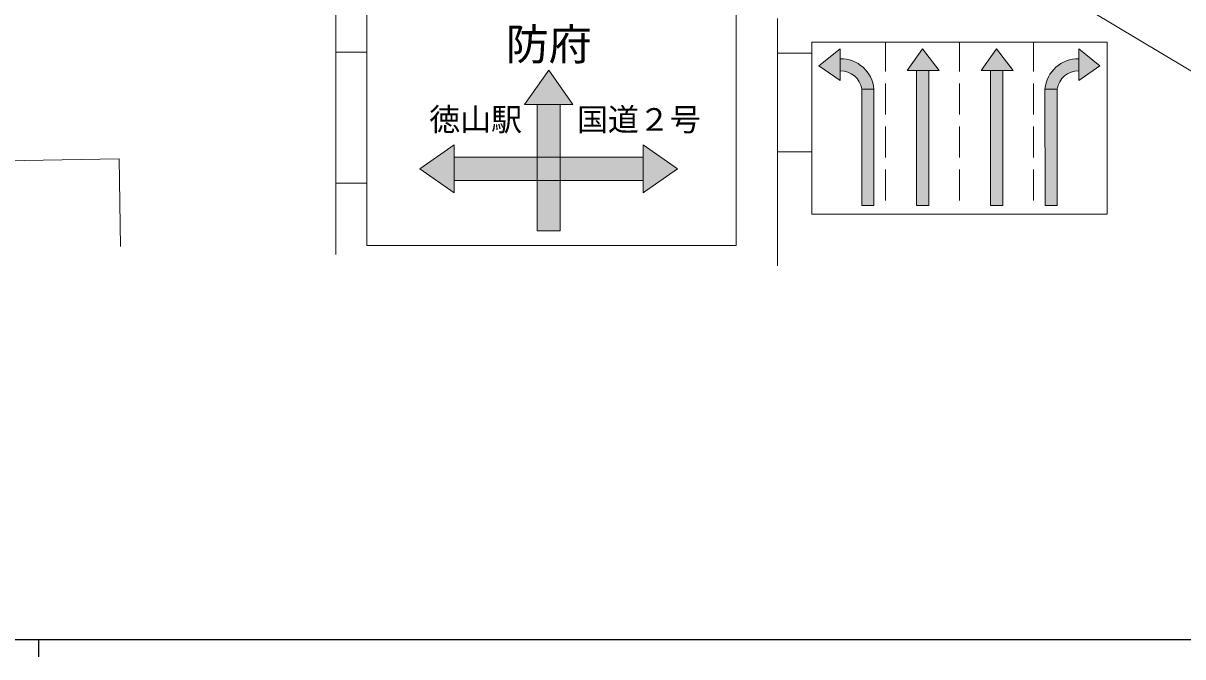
# Model space of a CAD drawing. Units: millimetres at full size, sheet at 1:1000; details may follow other scales. Extents: x 40000 to 680000, y 20000 to 380000.
# Drawn here: x 167105 to 234608, y 204000 to 240866 of the extents above; entities that cross this region are included whole.
import ezdxf
from ezdxf.enums import TextEntityAlignment as Align

# ---------------------------------------------------------------- set-up
doc = ezdxf.new("R2010")
doc.units = ezdxf.units.MM
doc.header["$LTSCALE"] = 1000
for name, color, linetype, lineweight in [('M-BGD', 7, 'Continuous', 13), ('M-STR-STRC', 7, 'Continuous', 13), ('M-TTL-BAND', 7, 'Continuous', 25)]:
    doc.layers.add(name, color=color, linetype=linetype, lineweight=lineweight)
doc.styles.add('ＭＳ ゴシック', font='')
doc.styles.get('ＭＳ ゴシック').set_extended_font_data('MS Gothic')

msp = doc.modelspace()

# ---------------------------------------------------------------- hatches: boundary and pattern name
at = {"layer": 'M-STR-STRC'}
for points in [[(213430, 238385), (214658, 237534), (214658, 238085), (214658, 238792), (214658, 239369)], [(219458, 239369), (220428, 238119), (219112, 238119), (218564, 238119)], [(219458, 239369), (220428, 238119), (219112, 238119), (218564, 238119)], [(219458, 239369), (220428, 238119), (219823, 238119), (219112, 238119), (218564, 238119)], [(223758, 239369), (224728, 238119), (224123, 238119), (223412, 238119), (222864, 238119)], [(229787, 238385), (228558, 237534), (228558, 238085), (228558, 238792), (228558, 239369)], [(215919, 237028), (216630, 237028), (216629, 237042), (216626, 237075), (216621, 237109), (216617, 237142), (216612, 237176), (216606, 237209), (216599, 237242), (216593, 237275), (216585, 237308), (216577, 237341), (216568, 237373), (216559, 237406), (216549, 237438), (216539, 237470), (216528, 237502), (216516, 237534), (216504, 237565), (216492, 237596), (216479, 237628), (216465, 237658), (216451, 237689), (216436, 237719), (216421, 237749), (216405, 237779), (216389, 237809), (216372, 237838), (216355, 237867), (216337, 237896), (216319, 237924), (216300, 237952), (216280, 237980), (216261, 238007), (216240, 238034), (216220, 238060), (216199, 238087), (216177, 238113), (216155, 238138), (216132, 238163), (216109, 238188), (216086, 238212), (216062, 238236), (216038, 238260), (216013, 238283), (215988, 238305), (215963, 238327), (215937, 238349), (215911, 238370), (215884, 238391), (215858, 238412), (215830, 238431), (215803, 238451), (215775, 238470), (215747, 238488), (215718, 238506), (215689, 238524), (215660, 238540), (215630, 238557), (215601, 238573), (215571, 238588), (215540, 238603), (215510, 238617), (215479, 238631), (215448, 238644), (215417, 238657), (215385, 238669), (215354, 238681), (215322, 238692), (215290, 238702), (215258, 238712), (215225, 238722), (215193, 238730), (215160, 238739), (215127, 238746), (215094, 238753), (215061, 238760), (215028, 238766), (214994, 238771), (214961, 238776), (214928, 238780), (214894, 238784), (214860, 238787), (214827, 238789), (214793, 238791), (214759, 238792), (214726, 238793), (214692, 238793), (214658, 238792), (214658, 238085), (214680, 238086), (214701, 238086), (214722, 238086), (214744, 238086), (214765, 238085), (214787, 238084), (214808, 238082), (214829, 238080), (214850, 238078), (214872, 238075), (214893, 238072), (214914, 238068), (214935, 238064), (214956, 238060), (214977, 238056), (214998, 238051), (215018, 238046), (215039, 238040), (215060, 238034), (215080, 238027), (215100, 238021), (215121, 238014), (215141, 238006), (215161, 237998), (215180, 237990), (215200, 237982), (215219, 237973), (215239, 237964), (215258, 237954), (215277, 237945), (215296, 237935), (215314, 237924), (215333, 237913), (215351, 237902), (215369, 237891), (215387, 237879), (215405, 237867), (215422, 237855), (215440, 237842), (215457, 237829), (215473, 237816), (215490, 237802), (215506, 237788), (215522, 237774), (215538, 237760), (215554, 237745), (215569, 237730), (215584, 237715), (215599, 237699), (215613, 237684), (215628, 237668), (215642, 237651), (215655, 237635), (215669, 237618), (215682, 237601), (215694, 237584), (215707, 237567), (215719, 237549), (215731, 237531), (215742, 237513), (215754, 237495), (215765, 237477), (215775, 237458), (215786, 237440), (215795, 237421), (215805, 237401), (215814, 237382), (215823, 237363), (215832, 237343), (215840, 237323), (215848, 237304), (215856, 237284), (215863, 237263), (215870, 237243), (215876, 237223), (215882, 237202), (215888, 237182), (215894, 237161), (215899, 237140), (215903, 237119), (215908, 237098), (215912, 237077), (215915, 237056), (215918, 237035)], [(227297, 237028), (226586, 237028), (226588, 237042), (226591, 237075), (226595, 237109), (226600, 237142), (226605, 237176), (226611, 237209), (226617, 237242), (226624, 237275), (226631, 237308), (226640, 237341), (226648, 237373), (226657, 237406), (226667, 237438), (226678, 237470), (226689, 237502), (226700, 237534), (226712, 237565), (226725, 237596), (226738, 237628), (226751, 237658), (226766, 237689), (226780, 237719), (226796, 237749), (226811, 237779), (226828, 237809), (226844, 237838), (226862, 237867), (226880, 237896), (226898, 237924), (226917, 237952), (226936, 237980), (226956, 238007), (226976, 238034), (226997, 238060), (227018, 238087), (227040, 238113), (227062, 238138), (227084, 238163), (227107, 238188), (227130, 238212), (227154, 238236), (227178, 238260), (227203, 238283), (227228, 238305), (227254, 238327), (227279, 238349), (227306, 238370), (227332, 238391), (227359, 238412), (227386, 238431), (227414, 238451), (227442, 238470), (227470, 238488), (227499, 238506), (227527, 238524), (227557, 238540), (227586, 238557), (227616, 238573), (227646, 238588), (227676, 238603), (227707, 238617), (227737, 238631), (227768, 238644), (227800, 238657), (227831, 238669), (227863, 238681), (227895, 238692), (227927, 238702), (227959, 238712), (227991, 238722), (228024, 238730), (228057, 238739), (228089, 238746), (228122, 238753), (228156, 238760), (228189, 238766), (228222, 238771), (228255, 238776), (228289, 238780), (228322, 238784), (228356, 238787), (228390, 238789), (228423, 238791), (228457, 238792), (228491, 238793), (228525, 238793), (228558, 238792), (228558, 238085), (228537, 238086), (228515, 238086), (228494, 238086), (228473, 238086), (228451, 238085), (228430, 238084), (228409, 238082), (228387, 238080), (228366, 238078), (228345, 238075), (228324, 238072), (228303, 238068), (228282, 238064), (228261, 238060), (228240, 238056), (228219, 238051), (228198, 238046), (228177, 238040), (228157, 238034), (228136, 238027), (228116, 238021), (228096, 238014), (228076, 238006), (228056, 237998), (228036, 237990), (228017, 237982), (227997, 237973), (227978, 237964), (227959, 237954), (227940, 237945), (227921, 237935), (227902, 237924), (227884, 237913), (227865, 237902), (227847, 237891), (227829, 237879), (227812, 237867), (227794, 237855), (227777, 237842), (227760, 237829), (227743, 237816), (227727, 237802), (227710, 237788), (227694, 237774), (227678, 237760), (227663, 237745), (227648, 237730), (227632, 237715), (227618, 237699), (227603, 237684), (227589, 237668), (227575, 237651), (227561, 237635), (227548, 237618), (227535, 237601), (227522, 237584), (227510, 237567), (227497, 237549), (227486, 237531), (227474, 237513), (227463, 237495), (227452, 237477), (227441, 237458), (227431, 237440), (227421, 237421), (227411, 237401), (227402, 237382), (227393, 237363), (227385, 237343), (227376, 237323), (227368, 237304), (227361, 237284), (227354, 237263), (227347, 237243), (227340, 237223), (227334, 237202), (227328, 237182), (227323, 237161), (227318, 237140), (227313, 237119), (227309, 237098), (227305, 237077), (227301, 237056), (227298, 237035)], [(197020, 236139), (196295, 236139), (197695, 238139), (199095, 236139), (198370, 236139)], [(219825, 230253), (219114, 230253), (219112, 238119), (219823, 238119)], [(224125, 230253), (223414, 230253), (223412, 238119), (224123, 238119)], [(215918, 230253), (216629, 230253), (216630, 237028), (215919, 237028), (215919, 237027)], [(227298, 230253), (226588, 230253), (226586, 237028), (227297, 237028), (227297, 237027)], [(197020, 233064), (197020, 236139), (198370, 236139), (198370, 233064)], [(190195, 232389), (192195, 233789), (192195, 233064), (192195, 231714), (192195, 230989)], [(203282, 231050), (203195, 230989), (203195, 231714), (203195, 233064), (203195, 233789), (205195, 232389)], [(192195, 231714), (192195, 233064), (197020, 233064), (197020, 231714)], [(197020, 231714), (197020, 233064), (198370, 233064), (198370, 231714)], [(198370, 231714), (198370, 233064), (203195, 233064), (203195, 231714)], [(197020, 228775), (197020, 231714), (198370, 231714), (198370, 228775)]]:
    msp.add_hatch(color=256, dxfattribs=at).paths.add_polyline_path(points)

# ---------------------------------------------------------------- linework, layer by layer
at = {"layer": 'M-BGD'}
msp.add_lwpolyline([(172779, 227876), (172692, 232969), (157169, 232697)], dxfattribs=at)
at = {"layer": 'M-STR-STRC'}
for p, q in [((236789, 237059), (179392, 271438)), ((187105, 227937), (187105, 243437)), ((208605, 243437), (208605, 227937)), ((185305, 241910), (185305, 227410)), ((211008, 241133), (211008, 226753)), ((213008, 239753), (213008, 229753)), ((230208, 239753), (213008, 239753)), ((217308, 238053), (217308, 239753)), ((221608, 238053), (221608, 239753)), ((225908, 238053), (225908, 239753)), ((230208, 239753), (230208, 229753)), ((185305, 239184), (187105, 239184)), ((211008, 239128), (213008, 239128)), ((214658, 239369), (213430, 238385)), ((214658, 237534), (214658, 239369)), ((218564, 238119), (219458, 239369)), ((219458, 239369), (220428, 238119)), ((222864, 238119), (223758, 239369)), ((223758, 239369), (224728, 238119)), ((228558, 237534), (228558, 239369)), ((228558, 239369), (229787, 238385)), ((213430, 238385), (214658, 237534)), ((229787, 238385), (228558, 237534)), ((196295, 236139), (197695, 238139)), ((197695, 238139), (199095, 236139)), ((218564, 238119), (220428, 238119)), ((219112, 238119), (219114, 230253)), ((219823, 238119), (219825, 230253)), ((222864, 238119), (224728, 238119)), ((223412, 238119), (223414, 230253)), ((224123, 238119), (224125, 230253)), ((215919, 237027), (215918, 230253)), ((216630, 237028), (215919, 237028)), ((216630, 237028), (216629, 230253)), ((217308, 235553), (217308, 237353)), ((221608, 235553), (221608, 237353)), ((225908, 235553), (225908, 237353)), ((226586, 237028), (226588, 230253)), ((226586, 237028), (227297, 237028)), ((227297, 237027), (227298, 230253)), ((199095, 236139), (196295, 236139)), ((197020, 228775), (197020, 236139)), ((198370, 236139), (198370, 228775)), ((217308, 233053), (217308, 234853)), ((221608, 233053), (221608, 234853)), ((225908, 233053), (225908, 234853)), ((192195, 233789), (190195, 232389)), ((192195, 233789), (192195, 230989)), ((203195, 233789), (203195, 230989)), ((203195, 233789), (205195, 232389)), ((192195, 233064), (203195, 233064)), ((211008, 233378), (213008, 233378)), ((192195, 230989), (190195, 232389)), ((205195, 232389), (203282, 231050)), ((217308, 230553), (217308, 232353)), ((221608, 230553), (221608, 232353)), ((225908, 230553), (225908, 232353)), ((185305, 231551), (187105, 231551)), ((192195, 231714), (203195, 231714)), ((203195, 230989), (203282, 231050)), ((216629, 230253), (215918, 230253)), ((219114, 230253), (219825, 230253)), ((223414, 230253), (224125, 230253)), ((226588, 230253), (227298, 230253)), ((230208, 229753), (213008, 229753)), ((197020, 228775), (198370, 228775)), ((187105, 227937), (208605, 227937))]:
    msp.add_line(p, q, dxfattribs=at)
for centre, radius, start, end in [((214705, 236860), 1932, 4.97939, 91.38928), ((228511, 236860), 1932, 88.61072, 175.02061), ((214705, 236860), 1226, 7.82738, 92.19046), ((228511, 236860), 1226, 87.80954, 172.17262)]:
    msp.add_arc(centre, radius, start, end, dxfattribs=at)
at = {"layer": 'M-TTL-BAND'}
for p, q in [((40000, 205000), (579000, 205000)), ((168000, 205000), (168000, 204000))]:
    msp.add_line(p, q, dxfattribs=at)

# ---------------------------------------------------------------- texts
at = {"layer": 'M-STR-STRC', "style": 'ＭＳ ゴシック'}
for s, height, p in [('防府', 1833, (197695, 239639)), ('徳山駅', 1320, (193445, 235264)), ('国道２号', 1320, (202945, 235264))]:
    msp.add_text(s, height=height, dxfattribs=at).set_placement(p, align=Align.MIDDLE_CENTER)

doc.saveas('drawing.dxf')
